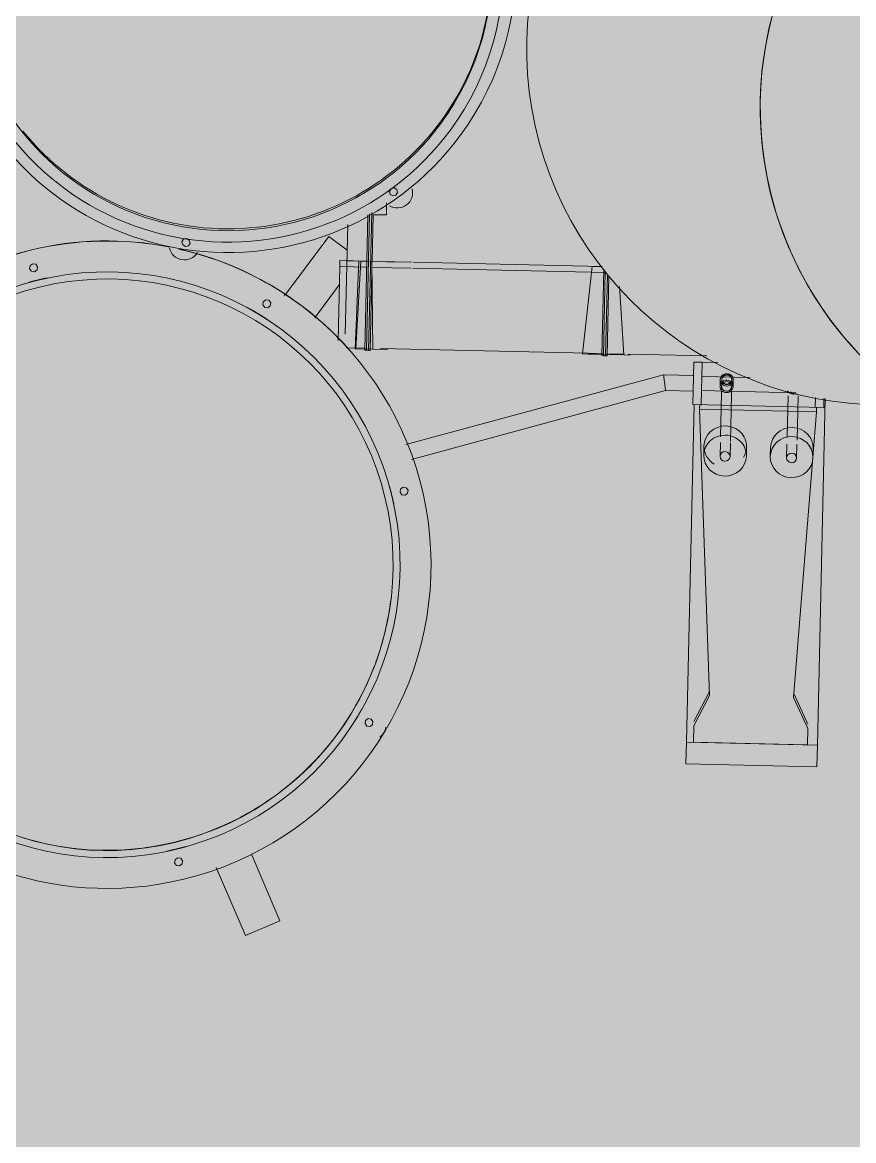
# Model space of a CAD drawing. Header units: millimetres. Extents: x 15878 to 679837, y -72324 to 391440.
# Drawn here: x 180869 to 181452, y 38464 to 39249 of the extents above; entities that cross this region are included whole.
import ezdxf

# ---------------------------------------------------------------- set-up
doc = ezdxf.new("R2010")
doc.units = ezdxf.units.MM
doc.layers.add('A-DETL-GENF', color=92, linetype='Continuous', lineweight=5)
doc.layers.add('A-GENM', color=13, linetype='Continuous', lineweight=5)

# ---------------------------------------------------------------- blocks, each defined once
blk = doc.blocks.new('Drums__Bateria_13550 - Drums__Bateria_13550-2635341-G_F')
at = {"layer": 'A-GENM', "color": 253}
for p, q in [((301.23, -38.9), (307.35, -40.54)), ((301.52, -38.07), (536.71, -101.09)), ((307.41, -40.56), (283.6, -129.42)), ((309.04, -46.21), (287.79, -125.52)), ((299.24, -44.58), (305.79, -46.34)), ((307.35, -40.54), (305.79, -46.34)), ((306.04, -45.41), (309.04, -46.21)), ((500.25, -109.48), (309.04, -46.21)), ((339.75, -56.21), (333.6, -54.56)), ((275.53, -121.05), (292.68, -57.04)), ((325.16, -64.2), (295.17, -56.17)), ((293.52, -62.97), (321.6, -70.5)), ((337.36, -67.47), (328.02, -64.97)), ((326.21, -71.73), (335.55, -74.23)), ((274.63, -85.77), (265.87, -118.46)), ((325.83, -83.53), (331.98, -85.18)), ((314.98, -109.89), (272.91, -98.62)), ((277.97, -98.85), (273.56, -97.67)), ((327.64, -101.38), (321.49, -99.73)), ((536.71, -101.09), (512.9, -189.96)), ((536.71, -101.09), (551.46, -105.05)), ((256.25, -115.88), (259.08, -105.32)), ((271.09, -105.38), (310.27, -115.88)), ((271.18, -106.53), (275.6, -107.71)), ((497.61, -108.61), (520.79, -104.05)), ((523.79, -104.85), (500.25, -109.48)), ((514.14, -185.09), (534.84, -107.81)), ((534.84, -107.81), (523.79, -104.85)), ((527.65, -193.91), (551.46, -105.05)), ((252.71, -111.77), (238.41, -165.14)), ((254.69, -121.68), (256.25, -115.88)), ((256.25, -115.88), (285.09, -123.61)), ((314.1, -116.9), (323.44, -119.41)), ((325.25, -112.65), (315.91, -110.14)), ((254.69, -121.68), (283.53, -129.41)), ((263.74, -124.1), (258.32, -144.33)), ((285.09, -123.61), (283.53, -129.41)), ((284.79, -124.72), (287.79, -125.52)), ((287.79, -125.52), (485.02, -166.35)), ((269.54, -145.66), (274.54, -127)), ((512.9, -189.96), (283.82, -128.58)), ((313.72, -128.71), (319.88, -130.36)), ((258.32, -144.33), (263.13, -331.81)), ((274.28, -330.56), (269.54, -145.66)), ((190.7, -159.73), (238.16, -168.23)), ((239.3, -163.98), (238.16, -168.23)), ((139.92, -296.56), (174.26, -168.37)), ((178.91, -167.23), (143.97, -297.64)), ((143.97, -297.64), (178.91, -167.23)), ((172.47, -175.06), (174.28, -168.3)), ((176.24, -167.52), (235.05, -183.28)), ((178.01, -166.9), (235.32, -182.26)), ((235.72, -180.77), (180.6, -166)), ((181.98, -165.2), (236.01, -179.68)), ((238.16, -168.23), (230.69, -196.13)), ((237.53, -168.43), (234.39, -180.16)), ((235.48, -178.22), (238.15, -168.27)), ((237.71, -169.9), (235.48, -178.22)), ((500.09, -181.33), (482.29, -165.78)), ((485.02, -166.35), (503.09, -182.13)), ((230.69, -196.13), (172.47, -175.06)), ((236.01, -179.68), (235.72, -180.77)), ((233.9, -181.96), (193.32, -333.42)), ((234.45, -182.07), (231.78, -192.06)), ((231.78, -192.06), (234.45, -182.07)), ((235.32, -182.26), (235.05, -183.28)), ((235.72, -180.77), (235.32, -182.26)), ((503.09, -182.13), (514.14, -185.09)), ((231.78, -192.06), (230.69, -196.13)), ((527.65, -193.91), (512.9, -189.96)), ((87.54, -295.51), (86, -297.09)), ((86, -297.09), (86.02, -299.29)), ((89.73, -295.49), (87.54, -295.51)), ((91.3, -297.03), (89.73, -295.49)), ((91.31, -299.24), (91.3, -297.03)), ((132.62, -323.78), (139.61, -297.7)), ((139.46, -298.27), (133.82, -319.32)), ((135.15, -314.34), (139.65, -297.53)), ((86.02, -299.29), (87.58, -300.84)), ((87.58, -300.84), (89.78, -300.81)), ((89.78, -300.81), (91.31, -299.24)), ((94.89, -304.73), (103.21, -306.73)), ((143.66, -298.79), (136.67, -324.87)), ((136.67, -324.87), (143.66, -298.79)), ((103.21, -306.73), (100.71, -316.08)), ((192.64, -341.55), (98.95, -316.45)), ((192.24, -343.04), (99.57, -318.21)), ((191.95, -344.12), (100.01, -319.49)), ((132.47, -324.33), (100.77, -315.84)), ((132.41, -324.57), (135.01, -314.85)), ((126.61, -346.21), (131.61, -327.55)), ((126.61, -346.21), (131.59, -327.65)), ((131.45, -328.17), (127.91, -341.38)), ((130.44, -331.92), (132.41, -324.57)), ((135.64, -328.74), (130.66, -347.29)), ((130.66, -347.29), (135.64, -328.74)), ((132.41, -324.57), (192.54, -338.49)), ((192.91, -340.53), (139.44, -326.2)), ((195.27, -328.31), (192.54, -338.49)), ((103.25, -334.77), (177.74, -354.73)), ((189.31, -350.54), (130.03, -333.44)), ((189.44, -350.05), (130.44, -331.92)), ((108.17, -349.78), (120.66, -339.44)), ((128.1, -340.66), (126.61, -346.21)), ((132.15, -341.74), (130.66, -347.29)), ((190.63, -343.47), (187.17, -356.37)), ((192.54, -338.49), (189.44, -350.05)), ((191.38, -342.81), (189.44, -350.05)), ((192.24, -343.04), (191.95, -344.12)), ((192.64, -341.55), (192.24, -343.04)), ((192.91, -340.53), (192.64, -341.55)), ((292.63, -338.76), (291.78, -340.8)), ((291.78, -340.8), (292.63, -342.84)), ((294.66, -337.92), (292.63, -338.76)), ((292.63, -342.84), (294.66, -343.68)), ((296.7, -338.76), (294.66, -337.92)), ((294.66, -343.68), (296.7, -342.84)), ((297.55, -340.8), (296.7, -338.76)), ((296.7, -342.84), (297.55, -340.8)), ((141.48, -389.97), (108.17, -349.78)), ((126.61, -346.21), (130.66, -347.29)), ((126.61, -346.21), (130.66, -347.29)), ((130.66, -347.29), (180.81, -360.73)), ((143.02, -350.6), (161.48, -372.88)), ((189.44, -350.05), (189.31, -350.54)), ((143.94, -400.35), (141.9, -401.2)), ((145.98, -401.2), (143.94, -400.35)), ((446.77, -400.35), (444.73, -401.2)), ((448.8, -401.2), (446.77, -400.35)), ((141.9, -401.2), (141.06, -403.23)), ((141.06, -403.23), (141.9, -405.27)), ((141.9, -405.27), (143.94, -406.12)), ((143.94, -406.12), (145.98, -405.27)), ((146.82, -403.23), (145.98, -401.2)), ((145.98, -405.27), (146.82, -403.23)), ((444.73, -401.2), (443.88, -403.23)), ((443.88, -403.23), (444.73, -405.27)), ((444.73, -405.27), (446.77, -406.12)), ((446.77, -406.12), (448.8, -405.27)), ((449.65, -403.23), (448.8, -401.2)), ((448.8, -405.27), (449.65, -403.23)), ((86.02, -447.05), (86, -449.26)), ((87.58, -445.5), (86.02, -447.05)), ((89.78, -445.52), (87.58, -445.5)), ((91.31, -447.09), (89.78, -445.52)), ((91.3, -449.29), (91.31, -447.09)), ((86, -449.26), (87.54, -450.83)), ((87.54, -450.83), (89.73, -450.84)), ((89.73, -450.84), (91.3, -449.29)), ((517.11, -505.38), (567.39, -497.1)), ((567.39, -497.1), (571.66, -523.06)), ((571.66, -523.06), (520.21, -531.53)), ((78.5, -554.27), (77.65, -556.31)), ((77.65, -556.31), (78.5, -558.35)), ((80.53, -553.43), (78.5, -554.27)), ((82.57, -554.27), (80.53, -553.43)), ((83.42, -556.31), (82.57, -554.27)), ((82.57, -558.35), (83.42, -556.31)), ((508.13, -554.27), (507.29, -556.31)), ((507.29, -556.31), (508.13, -558.35)), ((510.17, -553.43), (508.13, -554.27)), ((512.21, -554.27), (510.17, -553.43)), ((513.05, -556.31), (512.21, -554.27)), ((512.21, -558.35), (513.05, -556.31)), ((78.5, -558.35), (80.53, -559.19)), ((80.53, -559.19), (82.57, -558.35)), ((508.13, -558.35), (510.17, -559.19)), ((510.17, -559.19), (512.21, -558.35))]:
    blk.add_line(p, q, dxfattribs=at)
at = {"layer": 'A-GENM', "color": 253, "flags": 128}
for points in [[(30.84, -10.26), (39.73, -14.9), (48.8, -19.19), (58.03, -23.11), (67.41, -26.66), (76.93, -29.83), (86.56, -32.62), (96.3, -35.02), (106.13, -37.03), (116.03, -38.64), (125.98, -39.86), (135.98, -40.67), (146, -41.09), (151.41, -41.15)], [(151.41, -41.15), (161.44, -40.95), (171.45, -40.35), (181.43, -39.35), (191.37, -37.95), (201.23, -36.15), (211.02, -33.96), (220.72, -31.38), (230.3, -28.42), (239.75, -25.07), (249.07, -21.35), (258.23, -17.26), (267.21, -12.81), (276.02, -8), (284.62, -2.85), (293.01, 2.65), (301.17, 8.48), (309.1, 14.63), (316.77, 21.09), (324.17, 27.85), (331.31, 34.91), (338.15, 42.24), (344.69, 49.84), (350.93, 57.7)], [(295.35, -349.9), (295.22, -349.9), (295.09, -349.9), (294.95, -349.9), (294.82, -349.9), (294.69, -349.9), (294.55, -349.9), (294.42, -349.9), (294.29, -349.9), (294.15, -349.9), (294.02, -349.9), (293.89, -349.9), (293.75, -349.9), (293.62, -349.9), (293.49, -349.91), (293.35, -349.91), (293.22, -349.91), (293.09, -349.91), (292.95, -349.91), (292.82, -349.91), (292.69, -349.91), (292.55, -349.91), (292.42, -349.91), (292.29, -349.92), (292.15, -349.92), (292.02, -349.92), (291.89, -349.92), (291.75, -349.92), (291.62, -349.92), (291.49, -349.93), (291.35, -349.93), (291.22, -349.93), (291.09, -349.93), (290.95, -349.93), (290.82, -349.94), (290.69, -349.94), (290.55, -349.94), (290.42, -349.94), (290.29, -349.95), (290.15, -349.95), (290.02, -349.95), (289.89, -349.95), (289.75, -349.96), (289.62, -349.96), (289.49, -349.96), (289.35, -349.97), (289.22, -349.97), (289.09, -349.97), (288.95, -349.97), (288.82, -349.98), (288.69, -349.98)], [(288.69, -349.98), (288.82, -349.98), (288.95, -349.97), (289.09, -349.97), (289.22, -349.97), (289.35, -349.97), (289.49, -349.96), (289.62, -349.96), (289.75, -349.96), (289.89, -349.95), (290.02, -349.95), (290.15, -349.95), (290.29, -349.95), (290.42, -349.94), (290.55, -349.94), (290.69, -349.94), (290.82, -349.94), (290.95, -349.93), (291.09, -349.93), (291.22, -349.93), (291.35, -349.93), (291.49, -349.93), (291.62, -349.92), (291.75, -349.92), (291.89, -349.92), (292.02, -349.92), (292.15, -349.92), (292.29, -349.92), (292.42, -349.91), (292.55, -349.91), (292.69, -349.91), (292.82, -349.91), (292.95, -349.91), (293.09, -349.91), (293.22, -349.91), (293.35, -349.91), (293.49, -349.91), (293.62, -349.9), (293.75, -349.9), (293.89, -349.9), (294.02, -349.9), (294.15, -349.9), (294.29, -349.9), (294.42, -349.9), (294.55, -349.9), (294.69, -349.9), (294.82, -349.9), (294.95, -349.9), (295.09, -349.9), (295.22, -349.9)], [(295.35, -349.9), (295.49, -349.9), (295.62, -349.9), (295.75, -349.9), (295.89, -349.9), (296.02, -349.9), (296.15, -349.9), (296.29, -349.9), (296.42, -349.9), (296.55, -349.9), (296.69, -349.9), (296.82, -349.9), (296.95, -349.9), (297.09, -349.9), (297.22, -349.91), (297.35, -349.91), (297.49, -349.91), (297.62, -349.91), (297.75, -349.91), (297.89, -349.91), (298.02, -349.91), (298.15, -349.91), (298.29, -349.91), (298.42, -349.92), (298.55, -349.92), (298.69, -349.92), (298.82, -349.92), (298.95, -349.92), (299.09, -349.92), (299.22, -349.93), (299.35, -349.93), (299.49, -349.93), (299.62, -349.93), (299.75, -349.93), (299.89, -349.94), (300.02, -349.94), (300.15, -349.94), (300.29, -349.94), (300.42, -349.95), (300.55, -349.95), (300.69, -349.95), (300.82, -349.95), (300.95, -349.96), (301.09, -349.96), (301.22, -349.96), (301.35, -349.97), (301.49, -349.97), (301.62, -349.97), (301.75, -349.97), (301.89, -349.98), (302.02, -349.98)], [(302.02, -349.98), (301.89, -349.98), (301.75, -349.97), (301.62, -349.97), (301.49, -349.97), (301.35, -349.97), (301.22, -349.96), (301.09, -349.96), (300.95, -349.96), (300.82, -349.95), (300.69, -349.95), (300.55, -349.95), (300.42, -349.95), (300.29, -349.94), (300.15, -349.94), (300.02, -349.94), (299.89, -349.94), (299.75, -349.93), (299.62, -349.93), (299.49, -349.93), (299.35, -349.93), (299.22, -349.93), (299.09, -349.92), (298.95, -349.92), (298.82, -349.92), (298.69, -349.92), (298.55, -349.92), (298.42, -349.92), (298.29, -349.91), (298.15, -349.91), (298.02, -349.91), (297.89, -349.91), (297.75, -349.91), (297.62, -349.91), (297.49, -349.91), (297.35, -349.91), (297.22, -349.91), (297.09, -349.9), (296.95, -349.9), (296.82, -349.9), (296.69, -349.9), (296.55, -349.9), (296.42, -349.9), (296.29, -349.9), (296.15, -349.9), (296.02, -349.9), (295.89, -349.9), (295.75, -349.9), (295.62, -349.9), (295.49, -349.9)], [(149.89, -410.15), (149.98, -410.06), (150.07, -409.97), (150.17, -409.87), (150.26, -409.78), (150.36, -409.68), (150.45, -409.59), (150.55, -409.49), (150.64, -409.4), (150.74, -409.31), (150.83, -409.21), (150.93, -409.12), (151.02, -409.03), (151.12, -408.93), (151.21, -408.84), (151.31, -408.74), (151.4, -408.65), (151.5, -408.56), (151.59, -408.46), (151.69, -408.37), (151.78, -408.28), (151.88, -408.18), (151.97, -408.09), (152.07, -408), (152.16, -407.9), (152.26, -407.81), (152.35, -407.72), (152.45, -407.62), (152.54, -407.53), (152.64, -407.44), (152.74, -407.35), (152.83, -407.25), (152.93, -407.16), (153.02, -407.07), (153.12, -406.97), (153.21, -406.88), (153.31, -406.79), (153.41, -406.7), (153.5, -406.6), (153.6, -406.51), (153.69, -406.42), (153.79, -406.33), (153.89, -406.23), (153.98, -406.14), (154.08, -406.05), (154.18, -405.96), (154.27, -405.87), (154.37, -405.77), (154.46, -405.68), (154.56, -405.59), (154.66, -405.5)], [(154.66, -405.5), (154.56, -405.59), (154.46, -405.68), (154.37, -405.77), (154.27, -405.87), (154.18, -405.96), (154.08, -406.05), (153.98, -406.14), (153.89, -406.23), (153.79, -406.33), (153.69, -406.42), (153.6, -406.51), (153.5, -406.6), (153.41, -406.7), (153.31, -406.79), (153.21, -406.88), (153.12, -406.97), (153.02, -407.07), (152.93, -407.16), (152.83, -407.25), (152.74, -407.35), (152.64, -407.44), (152.54, -407.53), (152.45, -407.62), (152.35, -407.72), (152.26, -407.81), (152.16, -407.9), (152.07, -408), (151.97, -408.09), (151.88, -408.18), (151.78, -408.28), (151.69, -408.37), (151.59, -408.46), (151.5, -408.56), (151.4, -408.65), (151.31, -408.74), (151.21, -408.84), (151.12, -408.93), (151.02, -409.03), (150.93, -409.12), (150.83, -409.21), (150.74, -409.31), (150.64, -409.4), (150.55, -409.49), (150.45, -409.59), (150.36, -409.68), (150.26, -409.78), (150.17, -409.87), (150.07, -409.97), (149.98, -410.06)], [(440.82, -410.15), (440.73, -410.06), (440.63, -409.97), (440.54, -409.87), (440.44, -409.78), (440.35, -409.68), (440.25, -409.59), (440.16, -409.49), (440.07, -409.4), (439.97, -409.31), (439.88, -409.21), (439.78, -409.12), (439.69, -409.03), (439.59, -408.93), (439.5, -408.84), (439.4, -408.74), (439.31, -408.65), (439.21, -408.56), (439.12, -408.46), (439.02, -408.37), (438.93, -408.28), (438.83, -408.18), (438.74, -408.09), (438.64, -408), (438.54, -407.9), (438.45, -407.81), (438.35, -407.72), (438.26, -407.62), (438.16, -407.53), (438.07, -407.44), (437.97, -407.35), (437.88, -407.25), (437.78, -407.16), (437.68, -407.07), (437.59, -406.97), (437.49, -406.88), (437.4, -406.79), (437.3, -406.7), (437.2, -406.6), (437.11, -406.51), (437.01, -406.42), (436.92, -406.33), (436.82, -406.23), (436.72, -406.14), (436.63, -406.05), (436.53, -405.96), (436.44, -405.87), (436.34, -405.77), (436.24, -405.68), (436.15, -405.59), (436.05, -405.5)], [(436.05, -405.5), (436.15, -405.59), (436.24, -405.68), (436.34, -405.77), (436.44, -405.87), (436.53, -405.96), (436.63, -406.05), (436.72, -406.14), (436.82, -406.23), (436.92, -406.33), (437.01, -406.42), (437.11, -406.51), (437.2, -406.6), (437.3, -406.7), (437.4, -406.79), (437.49, -406.88), (437.59, -406.97), (437.68, -407.07), (437.78, -407.16), (437.88, -407.25), (437.97, -407.35), (438.07, -407.44), (438.16, -407.53), (438.26, -407.62), (438.35, -407.72), (438.45, -407.81), (438.54, -407.9), (438.64, -408), (438.74, -408.09), (438.83, -408.18), (438.93, -408.28), (439.02, -408.37), (439.12, -408.46), (439.21, -408.56), (439.31, -408.65), (439.4, -408.74), (439.5, -408.84), (439.59, -408.93), (439.69, -409.03), (439.78, -409.12), (439.88, -409.21), (439.97, -409.31), (440.07, -409.4), (440.16, -409.49), (440.25, -409.59), (440.35, -409.68), (440.44, -409.78), (440.54, -409.87), (440.63, -409.97), (440.73, -410.06)], [(149.89, -410.15), (149.79, -410.25), (149.7, -410.34), (149.6, -410.44), (149.51, -410.53), (149.42, -410.63), (149.32, -410.72), (149.23, -410.81), (149.13, -410.91), (149.04, -411), (148.95, -411.1), (148.85, -411.19), (148.76, -411.29), (148.66, -411.38), (148.57, -411.48), (148.48, -411.57), (148.38, -411.67), (148.29, -411.76), (148.2, -411.86), (148.1, -411.95), (148.01, -412.05), (147.92, -412.14), (147.82, -412.24), (147.73, -412.33), (147.64, -412.43), (147.54, -412.53), (147.45, -412.62), (147.36, -412.72), (147.26, -412.81), (147.17, -412.91), (147.08, -413), (146.99, -413.1), (146.89, -413.19), (146.8, -413.29), (146.71, -413.39), (146.61, -413.48), (146.52, -413.58), (146.43, -413.67), (146.34, -413.77), (146.24, -413.87), (146.15, -413.96), (146.06, -414.06), (145.97, -414.15), (145.87, -414.25), (145.78, -414.35), (145.69, -414.44), (145.6, -414.54), (145.51, -414.64), (145.41, -414.73), (145.32, -414.83), (145.23, -414.93)], [(145.23, -414.93), (145.32, -414.83), (145.41, -414.73), (145.51, -414.64), (145.6, -414.54), (145.69, -414.44), (145.78, -414.35), (145.87, -414.25), (145.97, -414.15), (146.06, -414.06), (146.15, -413.96), (146.24, -413.87), (146.34, -413.77), (146.43, -413.67), (146.52, -413.58), (146.61, -413.48), (146.71, -413.39), (146.8, -413.29), (146.89, -413.19), (146.99, -413.1), (147.08, -413), (147.17, -412.91), (147.26, -412.81), (147.36, -412.72), (147.45, -412.62), (147.54, -412.53), (147.64, -412.43), (147.73, -412.33), (147.82, -412.24), (147.92, -412.14), (148.01, -412.05), (148.1, -411.95), (148.2, -411.86), (148.29, -411.76), (148.38, -411.67), (148.48, -411.57), (148.57, -411.48), (148.66, -411.38), (148.76, -411.29), (148.85, -411.19), (148.95, -411.1), (149.04, -411), (149.13, -410.91), (149.23, -410.81), (149.32, -410.72), (149.42, -410.63), (149.51, -410.53), (149.6, -410.44), (149.7, -410.34), (149.79, -410.25)], [(440.82, -410.15), (440.92, -410.25), (441.01, -410.34), (441.1, -410.44), (441.2, -410.53), (441.29, -410.63), (441.39, -410.72), (441.48, -410.81), (441.57, -410.91), (441.67, -411), (441.76, -411.1), (441.86, -411.19), (441.95, -411.29), (442.04, -411.38), (442.14, -411.48), (442.23, -411.57), (442.32, -411.67), (442.42, -411.76), (442.51, -411.86), (442.6, -411.95), (442.7, -412.05), (442.79, -412.14), (442.88, -412.24), (442.98, -412.33), (443.07, -412.43), (443.16, -412.53), (443.26, -412.62), (443.35, -412.72), (443.44, -412.81), (443.54, -412.91), (443.63, -413), (443.72, -413.1), (443.81, -413.19), (443.91, -413.29), (444, -413.39), (444.09, -413.48), (444.19, -413.58), (444.28, -413.67), (444.37, -413.77), (444.46, -413.87), (444.56, -413.96), (444.65, -414.06), (444.74, -414.15), (444.83, -414.25), (444.92, -414.35), (445.02, -414.44), (445.11, -414.54), (445.2, -414.64), (445.29, -414.73), (445.39, -414.83), (445.48, -414.93)], [(445.48, -414.93), (445.39, -414.83), (445.29, -414.73), (445.2, -414.64), (445.11, -414.54), (445.02, -414.44), (444.92, -414.35), (444.83, -414.25), (444.74, -414.15), (444.65, -414.06), (444.56, -413.96), (444.46, -413.87), (444.37, -413.77), (444.28, -413.67), (444.19, -413.58), (444.09, -413.48), (444, -413.39), (443.91, -413.29), (443.81, -413.19), (443.72, -413.1), (443.63, -413), (443.54, -412.91), (443.44, -412.81), (443.35, -412.72), (443.26, -412.62), (443.16, -412.53), (443.07, -412.43), (442.98, -412.33), (442.88, -412.24), (442.79, -412.14), (442.7, -412.05), (442.6, -411.95), (442.51, -411.86), (442.42, -411.76), (442.32, -411.67), (442.23, -411.57), (442.14, -411.48), (442.04, -411.38), (441.95, -411.29), (441.86, -411.19), (441.76, -411.1), (441.67, -411), (441.57, -410.91), (441.48, -410.81), (441.39, -410.72), (441.29, -410.63), (441.2, -410.53), (441.1, -410.44), (441.01, -410.34), (440.92, -410.25)], [(89.71, -548.95), (89.71, -549.09), (89.71, -549.22), (89.7, -549.35), (89.7, -549.49), (89.7, -549.62), (89.69, -549.75), (89.69, -549.89), (89.69, -550.02), (89.69, -550.15), (89.68, -550.29), (89.68, -550.42), (89.68, -550.55), (89.68, -550.69), (89.67, -550.82), (89.67, -550.95), (89.67, -551.09), (89.67, -551.22), (89.67, -551.35), (89.66, -551.49), (89.66, -551.62), (89.66, -551.75), (89.66, -551.89), (89.66, -552.02), (89.65, -552.15), (89.65, -552.29), (89.65, -552.42), (89.65, -552.55), (89.65, -552.69), (89.65, -552.82), (89.64, -552.95), (89.64, -553.09), (89.64, -553.22), (89.64, -553.35), (89.64, -553.49), (89.64, -553.62), (89.64, -553.75), (89.64, -553.89), (89.64, -554.02), (89.64, -554.15), (89.63, -554.29), (89.63, -554.42), (89.63, -554.55), (89.63, -554.69), (89.63, -554.82), (89.63, -554.95), (89.63, -555.09), (89.63, -555.22), (89.63, -555.35), (89.63, -555.49)], [(89.63, -555.62), (89.63, -555.49), (89.63, -555.35), (89.63, -555.22), (89.63, -555.09), (89.63, -554.95), (89.63, -554.82), (89.63, -554.69), (89.63, -554.55), (89.63, -554.42), (89.63, -554.29), (89.64, -554.15), (89.64, -554.02), (89.64, -553.89), (89.64, -553.75), (89.64, -553.62), (89.64, -553.49), (89.64, -553.35), (89.64, -553.22), (89.64, -553.09), (89.64, -552.95), (89.65, -552.82), (89.65, -552.69), (89.65, -552.55), (89.65, -552.42), (89.65, -552.29), (89.65, -552.15), (89.66, -552.02), (89.66, -551.89), (89.66, -551.75), (89.66, -551.62), (89.66, -551.49), (89.67, -551.35), (89.67, -551.22), (89.67, -551.09), (89.67, -550.95), (89.67, -550.82), (89.68, -550.69), (89.68, -550.55), (89.68, -550.42), (89.68, -550.29), (89.69, -550.15), (89.69, -550.02), (89.69, -549.89), (89.69, -549.75), (89.7, -549.62), (89.7, -549.49), (89.7, -549.35), (89.71, -549.22), (89.71, -549.09), (89.71, -548.95)], [(501.08, -555.62), (501.08, -555.49), (501.08, -555.35), (501.08, -555.22), (501.08, -555.09), (501.07, -554.95), (501.07, -554.82), (501.07, -554.69), (501.07, -554.55), (501.07, -554.42), (501.07, -554.29), (501.07, -554.15), (501.07, -554.02), (501.07, -553.89), (501.07, -553.75), (501.07, -553.62), (501.07, -553.49), (501.07, -553.35), (501.07, -553.22), (501.06, -553.09), (501.06, -552.95), (501.06, -552.82), (501.06, -552.69), (501.06, -552.55), (501.06, -552.42), (501.06, -552.29), (501.05, -552.15), (501.05, -552.02), (501.05, -551.89), (501.05, -551.75), (501.05, -551.62), (501.04, -551.49), (501.04, -551.35), (501.04, -551.22), (501.04, -551.09), (501.04, -550.95), (501.03, -550.82), (501.03, -550.69), (501.03, -550.55), (501.03, -550.42), (501.02, -550.29), (501.02, -550.15), (501.02, -550.02), (501.02, -549.89), (501.01, -549.75), (501.01, -549.62), (501.01, -549.49), (501, -549.35), (501, -549.22), (501, -549.09), (500.99, -548.95)], [(500.99, -548.95), (501, -549.09), (501, -549.22), (501, -549.35), (501.01, -549.49), (501.01, -549.62), (501.01, -549.75), (501.02, -549.89), (501.02, -550.02), (501.02, -550.15), (501.02, -550.29), (501.03, -550.42), (501.03, -550.55), (501.03, -550.69), (501.03, -550.82), (501.04, -550.95), (501.04, -551.09), (501.04, -551.22), (501.04, -551.35), (501.04, -551.49), (501.05, -551.62), (501.05, -551.75), (501.05, -551.89), (501.05, -552.02), (501.05, -552.15), (501.06, -552.29), (501.06, -552.42), (501.06, -552.55), (501.06, -552.69), (501.06, -552.82), (501.06, -552.95), (501.06, -553.09), (501.07, -553.22), (501.07, -553.35), (501.07, -553.49), (501.07, -553.62), (501.07, -553.75), (501.07, -553.89), (501.07, -554.02), (501.07, -554.15), (501.07, -554.29), (501.07, -554.42), (501.07, -554.55), (501.07, -554.69), (501.07, -554.82), (501.07, -554.95), (501.08, -555.09), (501.08, -555.22), (501.08, -555.35), (501.08, -555.49)], [(89.63, -555.62), (89.63, -555.75), (89.63, -555.89), (89.63, -556.02), (89.63, -556.15), (89.63, -556.29), (89.63, -556.42), (89.63, -556.55), (89.63, -556.69), (89.63, -556.82), (89.63, -556.95), (89.64, -557.09), (89.64, -557.22), (89.64, -557.35), (89.64, -557.49), (89.64, -557.62), (89.64, -557.75), (89.64, -557.89), (89.64, -558.02), (89.64, -558.15), (89.64, -558.29), (89.65, -558.42), (89.65, -558.55), (89.65, -558.69), (89.65, -558.82), (89.65, -558.95), (89.65, -559.09), (89.66, -559.22), (89.66, -559.35), (89.66, -559.49), (89.66, -559.62), (89.66, -559.75), (89.67, -559.89), (89.67, -560.02), (89.67, -560.15), (89.67, -560.29), (89.67, -560.42), (89.68, -560.55), (89.68, -560.69), (89.68, -560.82), (89.68, -560.95), (89.69, -561.09), (89.69, -561.22), (89.69, -561.35), (89.69, -561.49), (89.7, -561.62), (89.7, -561.75), (89.7, -561.89), (89.71, -562.02), (89.71, -562.15), (89.71, -562.29)], [(89.71, -562.29), (89.71, -562.15), (89.71, -562.02), (89.7, -561.89), (89.7, -561.75), (89.7, -561.62), (89.69, -561.49), (89.69, -561.35), (89.69, -561.22), (89.69, -561.09), (89.68, -560.95), (89.68, -560.82), (89.68, -560.69), (89.68, -560.55), (89.67, -560.42), (89.67, -560.29), (89.67, -560.15), (89.67, -560.02), (89.67, -559.89), (89.66, -559.75), (89.66, -559.62), (89.66, -559.49), (89.66, -559.35), (89.66, -559.22), (89.65, -559.09), (89.65, -558.95), (89.65, -558.82), (89.65, -558.69), (89.65, -558.55), (89.65, -558.42), (89.64, -558.29), (89.64, -558.15), (89.64, -558.02), (89.64, -557.89), (89.64, -557.75), (89.64, -557.62), (89.64, -557.49), (89.64, -557.35), (89.64, -557.22), (89.64, -557.09), (89.63, -556.95), (89.63, -556.82), (89.63, -556.69), (89.63, -556.55), (89.63, -556.42), (89.63, -556.29), (89.63, -556.15), (89.63, -556.02), (89.63, -555.89), (89.63, -555.75)], [(501.08, -555.62), (501.08, -555.75), (501.08, -555.89), (501.08, -556.02), (501.08, -556.15), (501.07, -556.29), (501.07, -556.42), (501.07, -556.55), (501.07, -556.69), (501.07, -556.82), (501.07, -556.95), (501.07, -557.09), (501.07, -557.22), (501.07, -557.35), (501.07, -557.49), (501.07, -557.62), (501.07, -557.75), (501.07, -557.89), (501.07, -558.02), (501.06, -558.15), (501.06, -558.29), (501.06, -558.42), (501.06, -558.55), (501.06, -558.69), (501.06, -558.82), (501.06, -558.95), (501.05, -559.09), (501.05, -559.22), (501.05, -559.35), (501.05, -559.49), (501.05, -559.62), (501.04, -559.75), (501.04, -559.89), (501.04, -560.02), (501.04, -560.15), (501.04, -560.29), (501.03, -560.42), (501.03, -560.55), (501.03, -560.69), (501.03, -560.82), (501.02, -560.95), (501.02, -561.09), (501.02, -561.22), (501.02, -561.35), (501.01, -561.49), (501.01, -561.62), (501.01, -561.75), (501, -561.89), (501, -562.02), (501, -562.15), (500.99, -562.29)], [(500.99, -562.29), (501, -562.15), (501, -562.02), (501, -561.89), (501.01, -561.75), (501.01, -561.62), (501.01, -561.49), (501.02, -561.35), (501.02, -561.22), (501.02, -561.09), (501.02, -560.95), (501.03, -560.82), (501.03, -560.69), (501.03, -560.55), (501.03, -560.42), (501.04, -560.29), (501.04, -560.15), (501.04, -560.02), (501.04, -559.89), (501.04, -559.75), (501.05, -559.62), (501.05, -559.49), (501.05, -559.35), (501.05, -559.22), (501.05, -559.09), (501.06, -558.95), (501.06, -558.82), (501.06, -558.69), (501.06, -558.55), (501.06, -558.42), (501.06, -558.29), (501.06, -558.15), (501.07, -558.02), (501.07, -557.89), (501.07, -557.75), (501.07, -557.62), (501.07, -557.49), (501.07, -557.35), (501.07, -557.22), (501.07, -557.09), (501.07, -556.95), (501.07, -556.82), (501.07, -556.69), (501.07, -556.55), (501.07, -556.42), (501.07, -556.29), (501.08, -556.15), (501.08, -556.02), (501.08, -555.89), (501.08, -555.75)]]:
    blk.add_lwpolyline(points, dxfattribs=at)
at = {"layer": 'A-GENM', "color": 253}
for centre, radius, start, end in [((151.41, 209.62), 250.66, 117.24992, 270), ((72.41, 59.35), 250, 180, 351.92885), ((151.41, 209.62), 250.66, 270, 323.00468), ((295.47, -555.62), 227.45, 0, 153.47681), ((295.47, -555.62), 205.72, 0, 180), ((295.35, -555.62), 227.45, 115.71429, 153.3052), ((295.47, -555.62), 200.78, 0, 180), ((295.35, -555.62), 200.78, 56.31997, 69.23077), ((295.35, -555.62), 200.78, 360, 55.38462), ((448.52, -402.45), 10.81, 22.44777, 67.55223), ((448.52, -402.45), 10.81, 22.44777, 67.55223), ((295.35, -555.62), 227.45, 155.10534, 180), ((295.47, -555.62), 227.45, 155.13709, 180), ((295.35, -555.62), 227.45, 180, 223.92195), ((295.47, -555.62), 227.45, 180, 259.91993), ((295.47, -555.62), 205.72, 180, 0), ((295.47, -555.62), 200.78, 180, 360), ((295.35, -555.62), 200.78, 290.76923, 360), ((295.47, -555.62), 227.45, 290.54403, 0)]:
    blk.add_arc(centre, radius, start, end, dxfattribs=at)
for centre, major_axis, ratio, start_param, end_param in [((329.71, -69.05), (3.88, 14.49), 0.961262, 0, 1.570752), ((335.87, -70.7), (3.88, 14.49), 0.961262, 0, 1.570752), ((329.71, -69.05), (3.88, 14.49), 0.961262, 6.021342, 6.283141), ((288.89, -58.11), (1.19, 4.43), 0.961262, 3.665191, 4.712389), ((288.89, -58.11), (0.91, 3.38), 0.961262, 4.18879, 4.712389), ((288.89, -58.11), (1.19, 4.43), 0.961262, 4.712389, 5.235988), ((335.87, -70.7), (3.88, 14.49), 0.961262, 4.712345, 6.283141), ((329.71, -69.05), (3.88, 14.49), 0.961262, 1.570752, 3.141548), ((335.87, -70.7), (3.88, 14.49), 0.961262, 1.570752, 3.141548), ((336.45, -70.85), (0.91, 3.38), 0.961262, 1.570752, 3.141548), ((336.45, -70.85), (0.91, 3.38), 0.961262, 0, 1.570752), ((336.45, -70.85), (0.91, 3.38), 0.961262, 4.712345, 6.283141), ((335.87, -70.7), (3.88, 14.49), 0.961262, 3.141593, 4.712345), ((336.45, -70.85), (0.91, 3.38), 0.961262, 3.141593, 4.712345), ((329.71, -69.05), (3.88, 14.49), 0.961262, 3.141593, 3.403348), ((272.37, -102.1), (1.19, 4.43), 0.961262, 1.570796, 4.712389), ((272.37, -102.1), (1.19, 4.43), 0.961262, 4.712389, 7.853982), ((272, -102), (0.91, 3.38), 0.961262, 1.570841, 3.141593), ((272.37, -102.1), (0.91, 3.38), 0.961262, 1.570796, 4.712389), ((272, -102), (0.91, 3.38), 0.961262, 0.000044, 1.570841), ((272.37, -102.1), (0.91, 3.38), 0.961262, 4.712389, 7.853982), ((276.79, -103.28), (1.19, 4.43), 0.961262, 1.570796, 4.712389), ((276.79, -103.28), (1.19, 4.43), 0.961262, 4.712389, 7.853982), ((272, -102), (0.91, 3.38), 0.961262, 4.712433, 6.283185), ((276.79, -103.28), (0.91, 3.38), 0.961262, 4.712389, 7.853982), ((317.61, -114.22), (3.88, 14.49), 0.961262, 0.000044, 1.570841), ((323.76, -115.87), (3.88, 14.49), 0.961262, 0.000044, 1.570841), ((317.61, -114.22), (3.88, 14.49), 0.961262, 5.759631, 6.283185), ((323.76, -115.87), (3.88, 14.49), 0.961262, 4.712433, 6.283185), ((272, -102), (0.91, 3.38), 0.961262, 3.141637, 4.712433), ((276.79, -103.28), (0.91, 3.38), 0.961262, 1.570796, 4.712389), ((317.61, -114.22), (3.88, 14.49), 0.961262, 1.570841, 3.141593), ((323.76, -115.87), (3.88, 14.49), 0.961262, 1.570841, 3.141593), ((324.35, -116.03), (0.91, 3.38), 0.961262, 1.570841, 3.141593), ((324.35, -116.03), (0.91, 3.38), 0.961262, 0.000044, 1.570841), ((324.35, -116.03), (0.91, 3.38), 0.961262, 3.141637, 4.712433), ((324.35, -116.03), (0.91, 3.38), 0.961262, 4.712433, 6.283185), ((317.61, -114.22), (3.88, 14.49), 0.961262, 3.141637, 4.188834), ((323.76, -115.87), (3.88, 14.49), 0.961262, 3.141637, 4.712433), ((-92.59, -373.45), (33.09, 199.26), 0.99437, 5.575983, 8.43102), ((-91.02, -373.72), (31.62, 190.44), 0.99437, 5.575983, 8.439994), ((-91.02, -373.72), (30.29, 182.42), 0.99437, 5.575983, 8.451893), ((-92.32, -373.5), (30.29, 182.42), 0.99437, 5.575983, 6.099581), ((-92.59, -373.45), (33.09, 199.26), 0.99437, 3.308972, 5.575983), ((-91.02, -373.72), (31.62, 190.44), 0.99437, 3.29126, 5.575983), ((-91.02, -373.72), (30.29, 182.42), 0.99437, 3.278269, 5.575983), ((-92.32, -373.5), (30.29, 182.42), 0.99437, 3.743387, 5.575983), ((89.75, -295.73), (1.77, 10.67), 0.99437, 4.097662, 6.459326), ((89.75, -449.62), (1.77, 10.67), 0.99437, 3.296375, 5.65804)]:
    blk.add_ellipse(centre, major_axis=major_axis, ratio=ratio, start_param=start_param, end_param=end_param, dxfattribs=at)
blk.add_open_spline([(269.54, -145.66), (269.54, -145.66), (269.02, -145.6), (267.23, -145.39), (265.4, -145.17), (263.44, -144.94), (261.49, -144.71), (259.92, -144.52), (259.02, -144.42), (258.45, -144.35), (258.32, -144.33), (258.32, -144.33)], degree=3, knots=[0, 0, 0, 0, 0.166667, 0.333333, 0.416667, 0.5, 0.666667, 0.75, 0.833333, 0.916667, 1, 1, 1, 1], dxfattribs=at)
for points in [[(258.32, -144.33), (258.32, -144.33), (258.39, -144.34), (258.52, -144.36)], [(269.35, -145.64), (269.48, -145.66), (269.54, -145.66), (269.54, -145.66)]]:
    blk.add_open_spline(points, degree=3, dxfattribs=at)

msp = doc.modelspace()

# ---------------------------------------------------------------- hatches: boundary and pattern name
at = {"layer": 'A-DETL-GENF', "transparency": 33554585}
h = msp.add_hatch(color=253, dxfattribs=at)
h.paths.add_polyline_path([(193031.82, 30457.49), (193031.82, 31607.49), (195106.82, 31607.49), (195106.82, 34107.49), (202306.82, 34107.49), (202306.82, 35797.49), (205331.82, 35797.49), (205331.82, 52007.49), (202831.82, 52007.49), (202831.82, 51406.34), (202231.82, 51406.34), (202231.82, 48337.49), (196081.82, 48337.49), (196081.82, 52057.49), (193181.82, 52057.49), (193181.82, 49957.49), (189481.82, 49957.49), (189481.82, 52057.49), (177431.82, 52057.49), (177431.82, 45607.49), (166981.82, 45607.49), (166981.82, 31607.49), (190881.82, 31607.49), (190881.82, 30457.49)], flags=0)
h.paths.add_polyline_path([(178081.82, 39607.49), (177481.82, 39607.49), (177481.82, 40207.49), (178081.82, 40207.49)], flags=0)
h.paths.add_polyline_path([(199881.82, 39607.49), (199881.82, 40207.49), (200481.82, 40207.49), (200481.82, 39607.49), (199984.37, 39607.49)], flags=0)
h.paths.add_polyline_path([(189481.82, 39607.49), (189481.82, 40207.49), (190081.82, 40207.49), (190081.82, 39607.49)], flags=0)
h.paths.add_polyline_path([(178081.82, 51407.49), (177481.82, 51407.49), (177481.82, 52007.49), (178081.82, 52007.49), (178081.82, 51515.3)], flags=0)

# ---------------------------------------------------------------- block references
at = {"layer": 'A-GENM', "color": 253, "rotation": 283.7048795435998}
msp.add_blockref('Drums__Bateria_13550 - Drums__Bateria_13550-2635341-G_F', (181397.94, 39286.86), dxfattribs=at)

doc.saveas('drawing.dxf')
